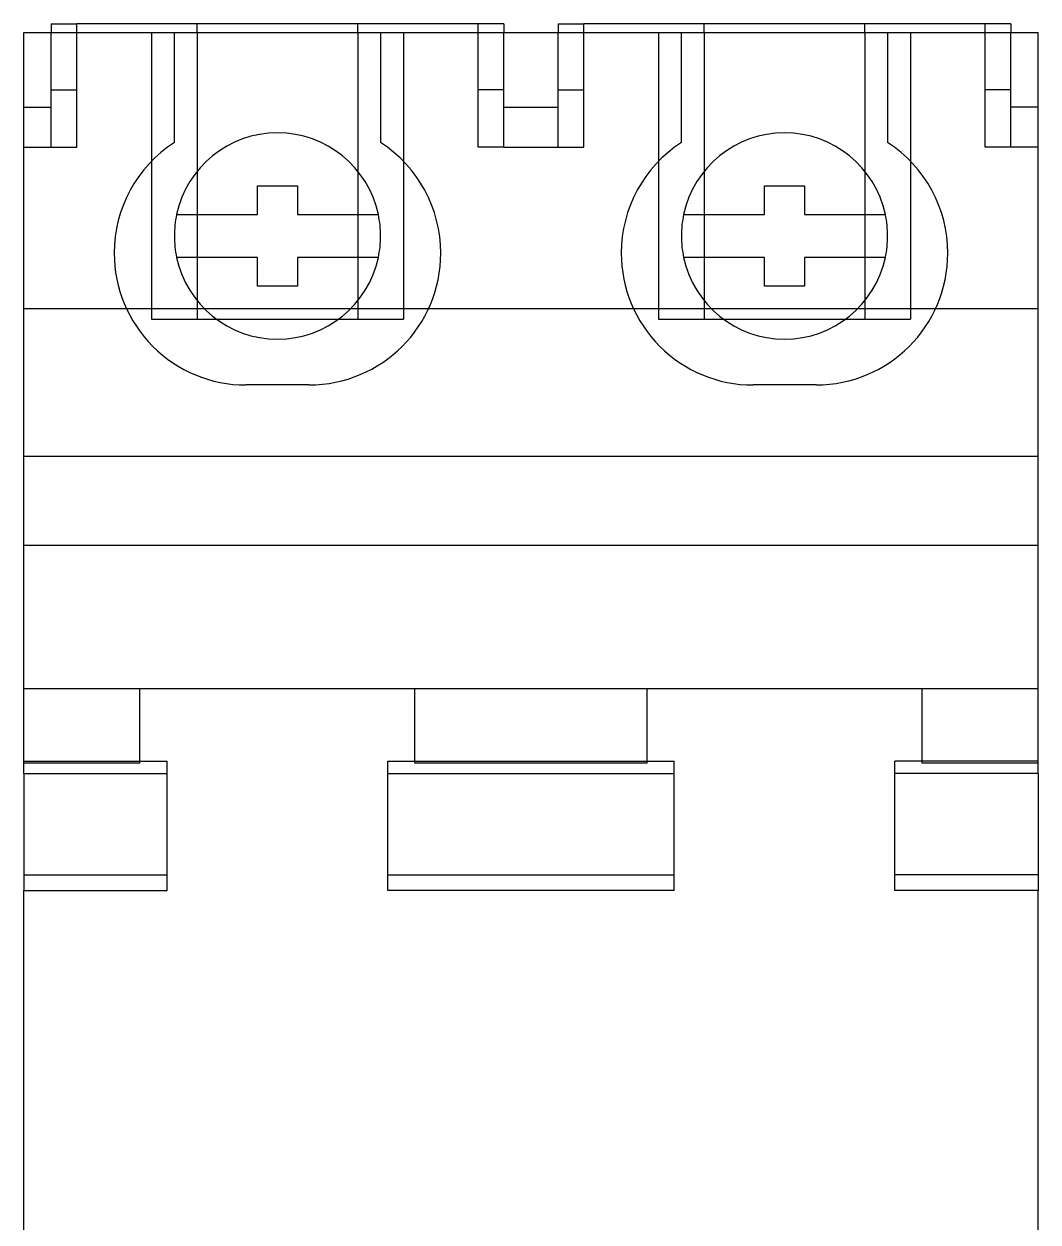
# Model space of a CAD drawing. Header units: millimetres. Extents: x -35.4 to 0, y -4.8 to 81.4.
# Drawn here: x -35.4 to 0, y 39.59 to 81.4 of the extents above; entities that cross this region are included whole.
import ezdxf

# ---------------------------------------------------------------- set-up
doc = ezdxf.new("R2010")
doc.units = ezdxf.units.MM
doc.layers.add('HIDDEN', color=7, linetype='Continuous')
doc.layers.add('THICK', color=7, linetype='Continuous')

msp = doc.modelspace()

# ---------------------------------------------------------------- linework, layer by layer
at = {"layer": 'HIDDEN'}
for p, q in [((-34.45, 81.4), (-34.45, 81.4)), ((-33.55, 81.4), (-33.55, 81.4)), ((-19.55, 81.4), (-19.55, 81.4)), ((-18.65, 81.4), (-18.65, 81.4)), ((-16.75, 81.4), (-16.75, 81.4)), ((-15.85, 81.4), (-15.85, 81.4)), ((-1.85, 81.4), (-1.85, 81.4)), ((-0.95, 81.4), (-0.95, 81.4)), ((-35.4, 81.1), (-35.4, 81.1)), ((-35.4, 81.1), (-35.4, 81.1)), ((-34.45, 81.1), (-34.45, 81.1)), ((-34.45, 81.1), (-34.45, 81.1)), ((-34.45, 78.5), (-34.45, 81.1)), ((-33.55, 81.1), (-33.55, 81.1)), ((-33.55, 79.1), (-33.55, 81.1)), ((-30.95, 81.1), (-30.95, 81.1)), ((-30.95, 81.1), (-30.95, 71.1)), ((-30.15, 81.1), (-30.15, 81.1)), ((-30.15, 77.261), (-30.15, 81.1)), ((-29.35, 81.1), (-29.35, 81.1)), ((-29.35, 81.1), (-29.35, 71.1)), ((-23.75, 81.1), (-23.75, 81.1)), ((-23.75, 81.1), (-23.75, 71.1)), ((-22.95, 81.1), (-22.95, 81.1)), ((-22.95, 81.1), (-22.95, 77.261)), ((-22.15, 81.1), (-22.15, 71.1)), ((-22.15, 81.1), (-22.15, 81.1)), ((-19.55, 81.1), (-19.55, 81.1)), ((-19.55, 79.1), (-19.55, 81.1)), ((-18.65, 81.1), (-18.65, 81.1)), ((-18.65, 81.1), (-18.65, 81.1)), ((-18.65, 78.5), (-18.65, 81.1)), ((-16.75, 81.1), (-16.75, 81.1)), ((-16.75, 81.1), (-16.75, 81.1)), ((-16.75, 78.5), (-16.75, 81.1)), ((-15.85, 81.1), (-15.85, 81.1)), ((-15.85, 79.1), (-15.85, 81.1)), ((-13.25, 81.1), (-13.25, 81.1)), ((-13.25, 81.1), (-13.25, 71.1)), ((-12.45, 81.1), (-12.45, 81.1)), ((-12.45, 77.261), (-12.45, 81.1)), ((-11.65, 81.1), (-11.65, 81.1)), ((-11.65, 81.1), (-11.65, 71.1)), ((-6.05, 81.1), (-6.05, 81.1)), ((-6.05, 81.1), (-6.05, 71.1)), ((-5.25, 81.1), (-5.25, 81.1)), ((-5.25, 81.1), (-5.25, 77.261)), ((-4.45, 81.1), (-4.45, 71.1)), ((-4.45, 81.1), (-4.45, 81.1)), ((-1.85, 81.1), (-1.85, 81.1)), ((-1.85, 79.1), (-1.85, 81.1)), ((-0.95, 81.1), (-0.95, 81.1)), ((-0.95, 81.1), (-0.95, 81.1)), ((-0.95, 78.5), (-0.95, 81.1)), ((0, 81.1), (0, 81.1)), ((0, 81.1), (0, 81.1)), ((-34.45, 79.1), (-33.55, 79.1)), ((-34.45, 79.1), (-34.45, 79.1)), ((-33.55, 77.1), (-33.55, 79.1)), ((-33.55, 79.1), (-33.55, 79.1)), ((-19.55, 79.1), (-19.55, 79.1)), ((-19.55, 77.1), (-19.55, 79.1)), ((-18.65, 79.1), (-19.55, 79.1)), ((-18.65, 79.1), (-18.65, 79.1)), ((-16.75, 79.1), (-16.75, 79.1)), ((-16.75, 79.1), (-15.85, 79.1)), ((-15.85, 77.1), (-15.85, 79.1)), ((-15.85, 79.1), (-15.85, 79.1)), ((-1.85, 79.1), (-1.85, 79.1)), ((-1.85, 77.1), (-1.85, 79.1)), ((-0.95, 79.1), (-1.85, 79.1)), ((-0.95, 79.1), (-0.95, 79.1)), ((-35.4, 78.5), (-35.4, 78.5)), ((-35.4, 78.5), (-34.45, 78.5)), ((-34.45, 77.1), (-34.45, 78.5)), ((-34.45, 78.5), (-34.45, 78.5)), ((-18.65, 78.5), (-18.65, 78.5)), ((-18.65, 77.1), (-18.65, 78.5)), ((-18.65, 78.5), (-16.75, 78.5)), ((-16.75, 77.1), (-16.75, 78.5)), ((-16.75, 78.5), (-16.75, 78.5)), ((-0.95, 78.5), (-0.95, 78.5)), ((-0.95, 77.1), (-0.95, 78.5)), ((0, 78.5), (-0.95, 78.5)), ((0, 78.5), (0, 78.5)), ((-35.4, 77.1), (-35.4, 77.1)), ((-35.4, 77.1), (-34.45, 77.1)), ((-34.45, 77.1), (-34.45, 77.1)), ((-34.45, 77.1), (-34.45, 77.1)), ((-34.45, 77.1), (-33.55, 77.1)), ((-33.55, 77.1), (-33.55, 77.1)), ((-30.15, 77.261), (-30.15, 77.261)), ((-22.95, 77.261), (-22.95, 77.261)), ((-19.55, 77.1), (-19.55, 77.1)), ((-18.65, 77.1), (-19.55, 77.1)), ((-18.65, 77.1), (-18.65, 77.1)), ((-18.65, 77.1), (-18.65, 77.1)), ((-18.65, 77.1), (-16.75, 77.1)), ((-16.75, 77.1), (-16.75, 77.1)), ((-16.75, 77.1), (-15.85, 77.1)), ((-16.75, 77.1), (-16.75, 77.1)), ((-15.85, 77.1), (-15.85, 77.1)), ((-12.45, 77.261), (-12.45, 77.261)), ((-5.25, 77.261), (-5.25, 77.261)), ((-1.85, 77.1), (-1.85, 77.1)), ((-0.95, 77.1), (-1.85, 77.1)), ((-0.95, 77.1), (-0.95, 77.1)), ((-0.95, 77.1), (-0.95, 77.1)), ((0, 77.1), (-0.95, 77.1)), ((0, 77.1), (0, 77.1)), ((-27.25, 74.75), (-27.25, 75.75)), ((-27.25, 75.75), (-25.85, 75.75)), ((-27.25, 75.75), (-27.25, 75.75)), ((-25.85, 75.75), (-25.85, 74.75)), ((-25.85, 75.75), (-25.85, 75.75)), ((-9.55, 74.75), (-9.55, 75.75)), ((-9.55, 75.75), (-8.15, 75.75)), ((-9.55, 75.75), (-9.55, 75.75)), ((-8.15, 75.75), (-8.15, 74.75)), ((-8.15, 75.75), (-8.15, 75.75)), ((-30.071, 74.75), (-30.071, 74.75)), ((-30.071, 74.75), (-27.25, 74.75)), ((-27.25, 74.75), (-27.25, 74.75)), ((-25.85, 74.75), (-23.029, 74.75)), ((-25.85, 74.75), (-25.85, 74.75)), ((-23.029, 74.75), (-23.029, 74.75)), ((-12.371, 74.75), (-12.371, 74.75)), ((-12.371, 74.75), (-9.55, 74.75)), ((-9.55, 74.75), (-9.55, 74.75)), ((-8.15, 74.75), (-5.329, 74.75)), ((-8.15, 74.75), (-8.15, 74.75)), ((-5.329, 74.75), (-5.329, 74.75)), ((-30.15, 74), (-30.15, 74)), ((-22.95, 74), (-22.95, 74)), ((-12.45, 74), (-12.45, 74)), ((-5.25, 74), (-5.25, 74)), ((-27.25, 73.25), (-30.071, 73.25)), ((-30.071, 73.25), (-30.071, 73.25)), ((-27.25, 72.25), (-27.25, 73.25)), ((-27.25, 73.25), (-27.25, 73.25)), ((-23.029, 73.25), (-25.85, 73.25)), ((-25.85, 73.25), (-25.85, 72.25)), ((-25.85, 73.25), (-25.85, 73.25)), ((-23.029, 73.25), (-23.029, 73.25)), ((-9.55, 73.25), (-12.371, 73.25)), ((-12.371, 73.25), (-12.371, 73.25)), ((-9.55, 72.25), (-9.55, 73.25)), ((-9.55, 73.25), (-9.55, 73.25)), ((-5.329, 73.25), (-8.15, 73.25)), ((-8.15, 73.25), (-8.15, 72.25)), ((-8.15, 73.25), (-8.15, 73.25)), ((-5.329, 73.25), (-5.329, 73.25)), ((-25.85, 72.25), (-27.25, 72.25)), ((-27.25, 72.25), (-27.25, 72.25)), ((-25.85, 72.25), (-25.85, 72.25)), ((-8.15, 72.25), (-9.55, 72.25)), ((-9.55, 72.25), (-9.55, 72.25)), ((-8.15, 72.25), (-8.15, 72.25)), ((-30.95, 71.1), (-26.55, 71.1)), ((-30.95, 71.1), (-30.95, 71.1)), ((-29.35, 71.1), (-29.35, 71.1)), ((-26.55, 71.1), (-22.15, 71.1)), ((-23.75, 71.1), (-23.75, 71.1)), ((-22.15, 71.1), (-22.15, 71.1)), ((-13.25, 71.1), (-8.85, 71.1)), ((-13.25, 71.1), (-13.25, 71.1)), ((-11.65, 71.1), (-11.65, 71.1)), ((-8.85, 71.1), (-4.45, 71.1)), ((-6.05, 71.1), (-6.05, 71.1)), ((-4.45, 71.1), (-4.45, 71.1)), ((-27.649, 68.8), (-27.649, 68.8)), ((-25.45, 68.8), (-27.649, 68.8)), ((-25.45, 68.8), (-25.45, 68.8)), ((-9.949, 68.8), (-9.949, 68.8)), ((-7.75, 68.8), (-9.949, 68.8)), ((-7.75, 68.8), (-7.75, 68.8)), ((-35.4, 63.2), (-35.4, 63.2)), ((0, 63.2), (-35.4, 63.2)), ((0, 63.2), (0, 63.2)), ((-35.4, 58.2), (-35.4, 58.2)), ((-31.35, 58.2), (-35.4, 58.2)), ((-31.35, 58.2), (-31.35, 58.2)), ((-13.65, 58.2), (-21.75, 58.2)), ((-21.75, 58.2), (-21.75, 58.2)), ((-13.65, 58.2), (-13.65, 58.2)), ((0, 58.2), (-4.05, 58.2)), ((-4.05, 58.2), (-4.05, 58.2)), ((0, 58.2), (0, 58.2)), ((-35.4, 55.667), (-30.4, 55.667)), ((-30.4, 55.243), (-30.4, 55.667)), ((-22.7, 55.243), (-22.7, 55.667)), ((-22.7, 55.667), (-12.7, 55.667)), ((-12.7, 55.243), (-12.7, 55.667)), ((-5, 55.243), (-5, 55.667)), ((0, 55.667), (-5, 55.667)), ((-35.4, 55.6), (-35.4, 55.6)), ((-31.35, 55.6), (-31.35, 55.6)), ((-21.75, 55.6), (-21.75, 55.6)), ((-13.65, 55.6), (-13.65, 55.6)), ((-4.05, 55.6), (-4.05, 55.6)), ((0, 55.6), (0, 55.6))]:
    msp.add_line(p, q, dxfattribs=at)
for centre, radius, start, end in [((-26.55, 74), 3.6, 12.0247, 167.9753), ((-8.85, 74), 3.6, 12.0247, 167.9753), ((-27.65, 73.4), 4.6, 122.9187, 180), ((-25.45, 73.4), 4.6, 0, 57.0784), ((-9.95, 73.4), 4.6, 122.9187, 180), ((-7.75, 73.4), 4.6, 0, 57.0784), ((-26.55, 74), 3.6, 167.9753, 180), ((-26.55, 74), 3.6, 0, 12.0247), ((-8.85, 74), 3.6, 167.9753, 180), ((-8.85, 74), 3.6, 0, 12.0247), ((-26.55, 74), 3.6, 180, 192.0247), ((-26.55, 74), 3.6, 347.9753, 0), ((-8.85, 74), 3.6, 180, 192.0247), ((-8.85, 74), 3.6, 347.9753, 0), ((-27.65, 73.4), 4.6, 180, 270.0078), ((-26.55, 74), 3.6, 192.0247, 347.9753), ((-25.45, 73.4), 4.6, 270.0013, 0), ((-9.95, 73.4), 4.6, 180, 270.0078), ((-8.85, 74), 3.6, 192.0247, 347.9753), ((-7.75, 73.4), 4.6, 270.0013, 0)]:
    msp.add_arc(centre, radius, start, end, dxfattribs=at)
at = {"layer": 'THICK'}
for p, q in [((-34.45, 81.4), (-33.55, 81.4)), ((-34.45, 81.4), (-34.45, 81.1)), ((-29.35, 81.4), (-33.55, 81.4)), ((-33.55, 81.1), (-33.55, 81.4)), ((-23.75, 81.4), (-29.35, 81.4)), ((-29.35, 81.1), (-29.35, 81.4)), ((-19.55, 81.4), (-23.75, 81.4)), ((-23.75, 81.1), (-23.75, 81.4)), ((-19.55, 81.1), (-19.55, 81.4)), ((-18.65, 81.4), (-19.55, 81.4)), ((-18.65, 81.4), (-18.65, 81.1)), ((-16.75, 81.4), (-15.85, 81.4)), ((-16.75, 81.4), (-16.75, 81.1)), ((-15.85, 81.1), (-15.85, 81.4)), ((-11.65, 81.4), (-15.85, 81.4)), ((-6.05, 81.4), (-11.65, 81.4)), ((-11.65, 81.1), (-11.65, 81.4)), ((-1.85, 81.4), (-6.05, 81.4)), ((-6.05, 81.1), (-6.05, 81.4)), ((-0.95, 81.4), (-1.85, 81.4)), ((-1.85, 81.1), (-1.85, 81.4)), ((-0.95, 81.4), (-0.95, 81.1)), ((-35.4, 71.459), (-35.4, 81.1)), ((-35.4, 81.1), (0, 81.1)), ((0, 71.459), (0, 81.1)), ((-35.4, 66.3), (-35.4, 71.459)), ((0, 71.459), (-35.4, 71.459)), ((0, 66.3), (0, 71.459)), ((-35.4, 55.6), (-35.4, 66.3)), ((0, 66.3), (-35.4, 66.3)), ((0, 55.6), (0, 66.3)), ((-21.75, 58.2), (-31.35, 58.2)), ((-31.35, 55.6), (-31.35, 58.2)), ((-21.75, 55.6), (-21.75, 58.2)), ((-4.05, 58.2), (-13.65, 58.2)), ((-13.65, 55.6), (-13.65, 58.2)), ((-4.05, 55.6), (-4.05, 58.2)), ((-35.4, 55.243), (-35.4, 55.6)), ((-31.35, 55.6), (-35.4, 55.6)), ((-35.4, 55.243), (-30.4, 55.243)), ((-35.4, 55.243), (-35.4, 51.703)), ((-30.4, 51.156), (-30.4, 55.243)), ((-22.7, 51.156), (-22.7, 55.243)), ((-22.7, 55.243), (-12.7, 55.243)), ((-13.65, 55.6), (-21.75, 55.6)), ((-12.7, 51.156), (-12.7, 55.243)), ((-5, 51.156), (-5, 55.243)), ((0, 55.243), (-5, 55.243)), ((0, 55.6), (-4.05, 55.6)), ((0, 55.243), (0, 55.6)), ((0, 55.243), (0, 51.703)), ((-35.4, 51.703), (-35.4, 51.156)), ((-35.4, 51.703), (-30.4, 51.703)), ((-22.7, 51.703), (-12.7, 51.703)), ((0, 51.703), (-5, 51.703)), ((0, 51.703), (0, 51.156)), ((-35.4, 51.156), (-30.4, 51.156)), ((-35.4, 22.2), (-35.4, 51.156)), ((-12.7, 51.156), (-22.7, 51.156)), ((0, 51.156), (-5, 51.156)), ((0, 22.2), (0, 51.156))]:
    msp.add_line(p, q, dxfattribs=at)

doc.saveas('drawing.dxf')
